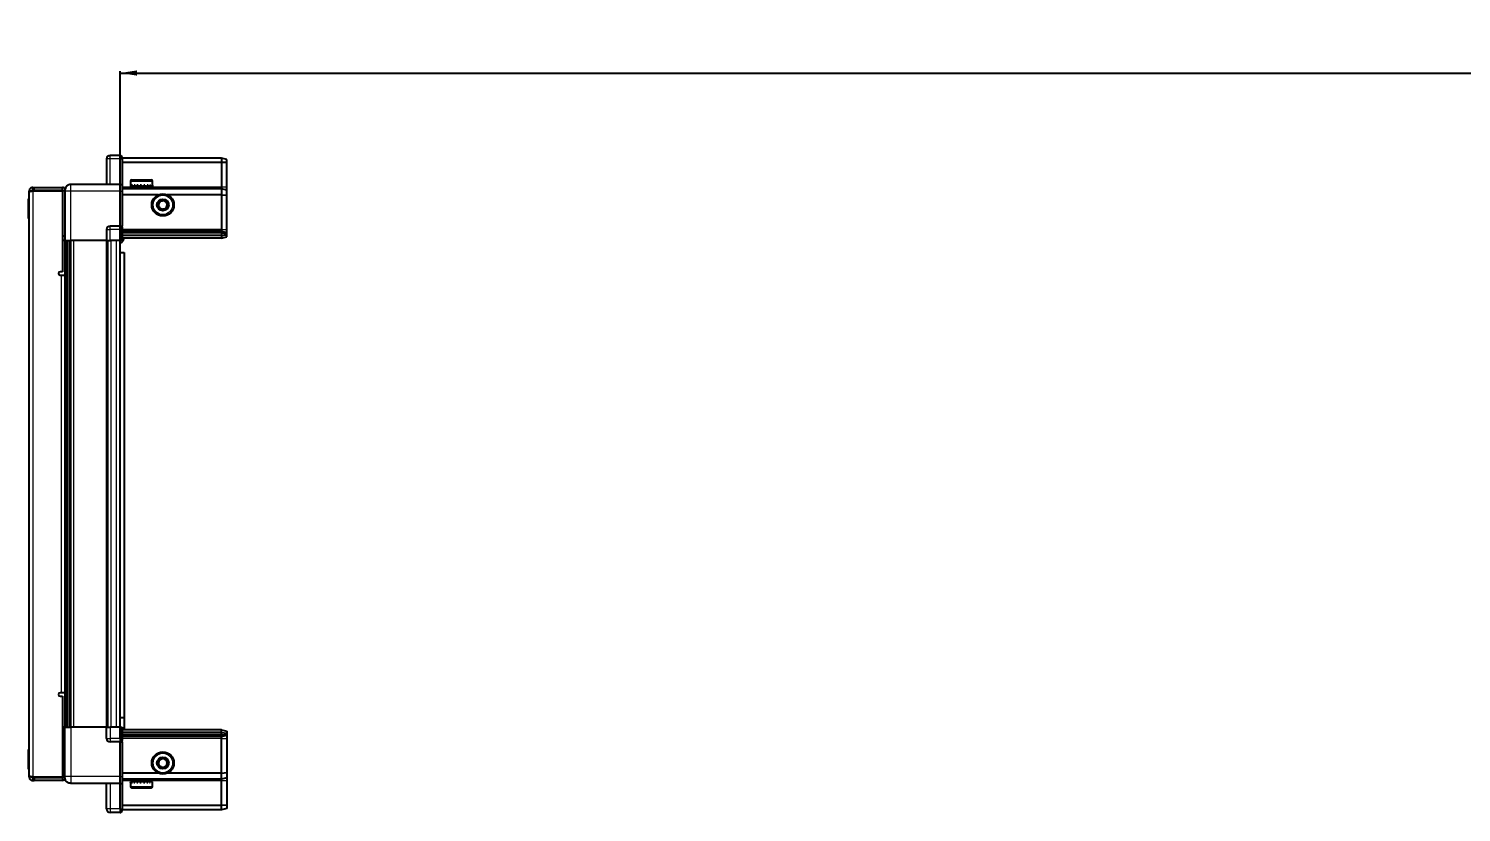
# Model space of a CAD drawing. Header units: millimetres. Extents: x 1315 to 6306, y -1323 to 1558.
# Drawn here: x 2843 to 3685, y 983 to 1444 of the extents above; entities that cross this region are included whole.
import ezdxf

# ---------------------------------------------------------------- set-up
doc = ezdxf.new("R2010")
doc.units = ezdxf.units.MM
doc.layers.add('FORMAT', color=7, linetype='Continuous')
doc.styles.add('SLDTEXTSTYLE0', font='TXT', dxfattribs={"width": 0.75})
doc.dimstyles.new('SLDDIMSTYLE0', dxfattribs={"dimtxt": 20, "dimasz": 10, "dimexe": 0, "dimexo": 0.0625, "dimgap": 5, "dimtad": 2, "dimdec": 1, "dimrnd": 1e-09, "dimzin": 12, "dimdsep": 46, "dimtxsty": 'SLDTEXTSTYLE0', "dimsah": 1, "dimcen": 0.09, "dimadec": 0, "dimazin": 3, "dimtfac": 1, "dimtofl": 0, "dimtmove": 0, "dimatfit": 3, "dimfxl": 0, "dimfrac": 2, "dimtolj": 1, "dimtzin": 12, "dimarcsym": 0})

# ---------------------------------------------------------------- blocks, each defined once
blk = doc.blocks.new('_D_5')
at = {"layer": 'FORMAT'}
for p, q in [((2896.98, 1319.33), (2896.98, 1418.82)), ((2896.98, 1417.82), (4796.98, 1417.82)), ((4796.98, 1319.33), (4796.98, 1418.82))]:
    blk.add_line(p, q, dxfattribs=at)
for points in [[(2896.98, 1417.82), (2906.98, 1416.28), (2906.98, 1419.36)], [(4796.98, 1417.82), (4786.98, 1419.36), (4786.98, 1416.28)]]:
    blk.add_solid(points, dxfattribs=at)
at = {"layer": 'FORMAT', "insert": (3817.42, 1443.6), "char_height": 20, "attachment_point": 1, "style": 'SLDTEXTSTYLE0'}
blk.add_mtext('1900', dxfattribs=at)

msp = doc.modelspace()

# ---------------------------------------------------------------- linework, layer by layer
at = {"color": 7, "linetype": 'Continuous', "lineweight": 25}
for p, q in [((2889.13, 1367.32), (2889.13, 1352.32)), ((2897.13, 1369.32), (2891.13, 1369.32)), ((2897.13, 1369.32), (2897.46, 1369.32)), ((2897.13, 1369.32), (2897.13, 1367.32)), ((2897.13, 1352.52), (2897.13, 1367.32)), ((2897.13, 1352.52), (2897.13, 1367.32)), ((2898.33, 1368.82), (2897.46, 1369.32)), ((2898.33, 1367.32), (2898.33, 1368.82)), ((2956.63, 1367.82), (2898.33, 1367.82)), ((2898.33, 1367.32), (2898.33, 1352.52)), ((2956.63, 1365.32), (2898.33, 1365.32)), ((2956.63, 1367.82), (2956.63, 1365.32)), ((2959.63, 1367.02), (2956.63, 1367.82)), ((2956.63, 1365.32), (2956.63, 1350.82)), ((2959.63, 1365.17), (2956.63, 1365.32)), ((2959.63, 1365.17), (2959.63, 1367.02)), ((2959.63, 1350.82), (2959.63, 1365.17)), ((2903.93, 1355.02), (2911.09, 1355.02)), ((2911.09, 1355.02), (2915.33, 1355.02)), ((2845.13, 1348.47), (2843.63, 1348.47)), ((2843.63, 1347.97), (2843.63, 1348.47)), ((2843.63, 1004.67), (2843.63, 1347.97)), ((2845.73, 1349.07), (2845.73, 1350.57)), ((2845.73, 1350.57), (2846.63, 1350.57)), ((2845.73, 1349.07), (2846.63, 1349.07)), ((2845.73, 1348.57), (2863.13, 1348.57)), ((2846.63, 1349.07), (2846.63, 1350.57)), ((2846.63, 1350.57), (2863.13, 1350.57)), ((2846.63, 1349.07), (2863.13, 1349.07)), ((2863.13, 1349.07), (2863.13, 1350.57)), ((2864.63, 1348.57), (2863.13, 1348.57)), ((2863.13, 1348.57), (2863.13, 1301.07)), ((2864.63, 1348.32), (2864.63, 1319.32)), ((2897.13, 1352.32), (2868.13, 1352.32)), ((2897.13, 1352.32), (2897.13, 1352.52)), ((2897.13, 1352.32), (2898.33, 1352.32)), ((2897.13, 1348.32), (2897.13, 1352.32)), ((2897.13, 1328.02), (2897.13, 1348.32)), ((2898.33, 1352.52), (2898.33, 1352.32)), ((2898.33, 1352.32), (2898.33, 1348.32)), ((2956.63, 1349.82), (2898.33, 1349.82)), ((2898.33, 1348.32), (2898.33, 1328.02)), ((2919.63, 1346.32), (2898.33, 1346.32)), ((2903.13, 1354.22), (2903.13, 1351.82)), ((2903.13, 1351.82), (2903.13, 1351.32)), ((2903.13, 1351.32), (2903.26, 1351.32)), ((2903.45, 1351.82), (2903.26, 1351.82)), ((2903.26, 1351.82), (2903.26, 1351.32)), ((2903.26, 1351.32), (2903.45, 1351.32)), ((2903.45, 1351.82), (2903.45, 1351.32)), ((2903.45, 1351.32), (2903.98, 1351.32)), ((2904.38, 1351.82), (2903.98, 1351.82)), ((2903.98, 1351.82), (2903.98, 1351.32)), ((2903.98, 1351.32), (2904.38, 1351.32)), ((2904.38, 1351.82), (2904.38, 1351.32)), ((2904.38, 1351.32), (2905.25, 1351.32)), ((2905.23, 1351.32), (2905.23, 1351.22)), ((2905.23, 1351.22), (2914.03, 1351.22)), ((2905.82, 1351.82), (2905.25, 1351.82)), ((2905.25, 1351.82), (2905.25, 1351.32)), ((2905.25, 1351.32), (2905.82, 1351.32)), ((2905.63, 1350.82), (2906.32, 1350.34)), ((2905.63, 1350.82), (2910.66, 1350.82)), ((2906.32, 1350.34), (2905.63, 1349.86)), ((2905.63, 1349.86), (2905.63, 1349.82)), ((2905.63, 1349.86), (2910.66, 1349.86)), ((2905.82, 1351.82), (2905.82, 1351.32)), ((2905.82, 1351.32), (2906.95, 1351.32)), ((2906.32, 1350.34), (2910.48, 1350.34)), ((2907.64, 1351.82), (2906.95, 1351.82)), ((2906.95, 1351.82), (2906.95, 1351.32)), ((2906.95, 1351.32), (2907.64, 1351.32)), ((2907.64, 1351.82), (2907.64, 1351.32)), ((2907.64, 1351.32), (2908.91, 1351.32)), ((2909.65, 1351.82), (2908.91, 1351.82)), ((2908.91, 1351.82), (2908.91, 1351.32)), ((2908.91, 1351.32), (2909.14, 1351.32)), ((2909.14, 1351.82), (2909.14, 1351.32)), ((2909.64, 1351.82), (2909.64, 1351.32)), ((2909.64, 1351.32), (2909.65, 1351.32)), ((2909.65, 1351.82), (2909.65, 1351.32)), ((2909.65, 1351.32), (2910.94, 1351.32)), ((2910.48, 1350.34), (2912.94, 1350.34)), ((2910.66, 1350.82), (2913.63, 1350.82)), ((2910.66, 1349.86), (2913.63, 1349.86)), ((2911.65, 1351.82), (2910.94, 1351.82)), ((2910.94, 1351.82), (2910.94, 1351.32)), ((2911, 1351.82), (2911, 1351.32)), ((2911, 1351.32), (2911.65, 1351.32)), ((2911.65, 1351.82), (2911.65, 1351.32)), ((2911.65, 1351.32), (2912.84, 1351.32)), ((2913.46, 1351.82), (2912.84, 1351.82)), ((2912.84, 1351.82), (2912.84, 1351.32)), ((2912.84, 1351.32), (2913.46, 1351.32)), ((2912.94, 1350.34), (2913.63, 1350.82)), ((2913.63, 1349.86), (2912.94, 1350.34)), ((2913.46, 1351.82), (2913.46, 1351.32)), ((2913.46, 1351.32), (2914.43, 1351.32)), ((2913.63, 1349.82), (2913.63, 1349.86)), ((2914.03, 1351.22), (2914.03, 1351.32)), ((2914.9, 1351.82), (2914.43, 1351.82)), ((2914.43, 1351.82), (2914.43, 1351.32)), ((2914.43, 1351.32), (2914.9, 1351.32)), ((2914.9, 1351.82), (2914.9, 1351.32)), ((2914.9, 1351.32), (2915.55, 1351.32)), ((2915.82, 1351.82), (2915.55, 1351.82)), ((2915.55, 1351.82), (2915.55, 1351.32)), ((2915.55, 1351.32), (2915.82, 1351.32)), ((2915.82, 1351.82), (2915.82, 1351.32)), ((2915.82, 1351.32), (2916.09, 1351.32)), ((2916.13, 1351.82), (2916.09, 1351.82)), ((2916.09, 1351.82), (2916.09, 1351.32)), ((2916.09, 1351.32), (2916.13, 1351.32)), ((2916.13, 1351.82), (2916.13, 1354.22)), ((2916.13, 1351.82), (2916.13, 1351.32)), ((2956.63, 1346.32), (2924.63, 1346.32)), ((2956.63, 1350.82), (2956.63, 1349.82)), ((2956.63, 1349.82), (2956.63, 1346.32)), ((2959.63, 1349.02), (2956.63, 1349.82)), ((2956.63, 1346.32), (2956.63, 1325.82)), ((2956.63, 1346.32), (2959.63, 1345.99)), ((2959.63, 1349.02), (2959.63, 1350.82)), ((2959.63, 1345.99), (2959.63, 1349.02)), ((2843.63, 1343.96), (2843.33, 1343.96)), ((2843.33, 1332.39), (2843.33, 1343.96)), ((2959.63, 1325.82), (2959.63, 1345.99)), ((2843.33, 1332.39), (2843.63, 1332.39)), ((2863.13, 1322.07), (2864.63, 1322.07)), ((2889.13, 1325.82), (2889.13, 1319.32)), ((2897.13, 1327.82), (2891.13, 1327.82)), ((2897.13, 1327.82), (2897.13, 1328.02)), ((2897.13, 1327.82), (2897.13, 1325.82)), ((2897.13, 1327.82), (2898.33, 1327.82)), ((2897.13, 1319.32), (2897.13, 1325.82)), ((2897.13, 1319.32), (2897.13, 1325.82)), ((2897.46, 1319.32), (2897.46, 1325.82)), ((2898.33, 1328.02), (2898.33, 1327.82)), ((2898.33, 1327.15), (2898.33, 1327.82)), ((2898.33, 1327.15), (2898.33, 1319.32)), ((2956.63, 1324.82), (2898.33, 1324.82)), ((2956.63, 1323.82), (2898.33, 1323.82)), ((2956.63, 1322.32), (2898.33, 1322.32)), ((2956.63, 1325.82), (2956.63, 1324.82)), ((2956.63, 1324.82), (2956.63, 1323.82)), ((2956.63, 1324.82), (2959.63, 1324.02)), ((2956.63, 1323.82), (2956.63, 1322.32)), ((2956.63, 1323.82), (2959.63, 1323.28)), ((2956.63, 1322.32), (2959.63, 1322.78)), ((2956.63, 1322.32), (2956.63, 1320.82)), ((2956.63, 1320.82), (2959.63, 1321.63)), ((2959.63, 1324.02), (2959.63, 1325.82)), ((2959.63, 1323.28), (2959.63, 1324.02)), ((2959.63, 1322.78), (2959.63, 1323.28)), ((2959.63, 1321.63), (2959.63, 1322.78)), ((2864.63, 1319.32), (2863.13, 1319.32)), ((2865.28, 1033.32), (2865.28, 1319.32)), ((2867.07, 1319.32), (2867.07, 1033.32)), ((2867.1, 1319.32), (2867.1, 1033.32)), ((2889.13, 1319.32), (2868.13, 1319.32)), ((2889.13, 1319.32), (2891.13, 1319.32)), ((2889.78, 1033.32), (2889.78, 1319.32)), ((2897.13, 1319.32), (2891.13, 1319.32)), ((2896.98, 1033.32), (2896.98, 1319.32)), ((2897.13, 1319.32), (2897.46, 1319.32)), ((2897.13, 1319.32), (2897.13, 1319.32)), ((2898.33, 1319.32), (2897.46, 1319.32)), ((2897.46, 1319.32), (2897.46, 1319.32)), ((2956.63, 1320.82), (2898.33, 1320.82)), ((2896.98, 1312.32), (2899.48, 1312.32)), ((2899.48, 1312.32), (2899.48, 1038.82)), ((2863.13, 1301.07), (2861.78, 1301.07)), ((2861.78, 1299.07), (2862.53, 1299.07)), ((2862.53, 1299.07), (2864.63, 1299.07)), ((2864.63, 1299.07), (2864.63, 1053.57)), ((2862.53, 1053.57), (2861.78, 1053.57)), ((2864.63, 1053.57), (2862.53, 1053.57)), ((2861.78, 1051.57), (2863.13, 1051.57)), ((2863.13, 1051.57), (2863.13, 1004.07)), ((2899.48, 1038.82), (2896.98, 1038.82)), ((2899.48, 1038.82), (2899.48, 1031.82)), ((2864.63, 1033.32), (2863.13, 1033.32)), ((2864.63, 1030.57), (2863.13, 1030.57)), ((2864.63, 1004.32), (2864.63, 1033.32)), ((2889.13, 1033.32), (2868.13, 1033.32)), ((2889.13, 1026.82), (2889.13, 1033.32)), ((2889.13, 1033.32), (2891.13, 1033.32)), ((2897.13, 1033.32), (2891.13, 1033.32)), ((2897.13, 1026.82), (2897.13, 1033.32)), ((2897.13, 1033.32), (2897.46, 1033.32)), ((2897.13, 1026.82), (2897.13, 1024.82)), ((2897.13, 1026.82), (2897.13, 1024.82)), ((2897.46, 1026.82), (2897.46, 1033.32)), ((2897.46, 1033.32), (2898.33, 1033.32)), ((2898.33, 1033.32), (2898.33, 1025.5)), ((2956.63, 1031.82), (2898.33, 1031.82)), ((2956.63, 1030.32), (2898.33, 1030.32)), ((2956.63, 1028.82), (2898.33, 1028.82)), ((2956.63, 1027.82), (2898.33, 1027.82)), ((2956.63, 1030.32), (2956.63, 1031.82)), ((2956.63, 1031.82), (2959.63, 1031.02)), ((2956.63, 1028.82), (2956.63, 1030.32)), ((2956.63, 1030.32), (2959.63, 1029.87)), ((2956.63, 1028.82), (2959.63, 1029.37)), ((2956.63, 1027.82), (2956.63, 1028.82)), ((2956.63, 1027.82), (2959.63, 1028.63)), ((2956.63, 1026.82), (2956.63, 1027.82)), ((2956.63, 1006.32), (2956.63, 1026.82)), ((2959.63, 1031.02), (2959.63, 1029.87)), ((2959.63, 1029.87), (2959.63, 1029.37)), ((2959.63, 1029.37), (2959.63, 1028.63)), ((2959.63, 1028.63), (2959.63, 1026.82)), ((2959.63, 1026.82), (2959.63, 1006.66)), ((2843.63, 1020.26), (2843.33, 1020.26)), ((2843.33, 1010.58), (2843.33, 1020.26)), ((2897.13, 1024.82), (2891.13, 1024.82)), ((2897.13, 1024.82), (2898.33, 1024.82)), ((2897.13, 1024.62), (2897.13, 1024.82)), ((2897.13, 1004.32), (2897.13, 1024.62)), ((2898.33, 1024.82), (2898.33, 1025.5)), ((2898.33, 1024.82), (2898.33, 1024.62)), ((2898.33, 1024.62), (2898.33, 1004.32)), ((2843.33, 1008.69), (2843.33, 1010.58)), ((2843.33, 1008.69), (2843.63, 1008.69)), ((2843.63, 1004.17), (2843.63, 1004.67)), ((2845.13, 1004.17), (2843.63, 1004.17)), ((2863.13, 1004.07), (2845.73, 1004.07)), ((2845.73, 1003.57), (2845.73, 1002.07)), ((2845.73, 1003.57), (2846.63, 1003.57)), ((2845.73, 1002.07), (2846.63, 1002.07)), ((2863.13, 1003.57), (2846.63, 1003.57)), ((2846.63, 1003.57), (2846.63, 1002.07)), ((2863.13, 1002.07), (2846.63, 1002.07)), ((2863.13, 1004.07), (2864.63, 1004.07)), ((2863.13, 1003.57), (2863.13, 1002.07)), ((2897.13, 1000.32), (2897.13, 1004.32)), ((2919.63, 1006.32), (2898.33, 1006.32)), ((2898.33, 1004.32), (2898.33, 1000.32)), ((2956.63, 1002.82), (2898.33, 1002.82)), ((2903.13, 1001.32), (2903.13, 998.42)), ((2903.22, 1001.32), (2903.13, 1001.32)), ((2903.22, 1000.82), (2903.22, 1001.32)), ((2903.39, 1001.32), (2903.22, 1001.32)), ((2903.39, 1000.82), (2903.39, 1001.32)), ((2903.88, 1001.32), (2903.39, 1001.32)), ((2903.88, 1000.82), (2903.88, 1001.32)), ((2904.26, 1001.32), (2903.88, 1001.32)), ((2904.26, 1000.82), (2904.26, 1001.32)), ((2905.1, 1001.32), (2904.26, 1001.32)), ((2905.1, 1000.82), (2905.1, 1001.32)), ((2905.66, 1001.32), (2905.1, 1001.32)), ((2905.23, 1001.42), (2905.23, 1001.32)), ((2910.62, 1001.42), (2905.23, 1001.42)), ((2905.63, 1002.82), (2905.63, 1002.79)), ((2905.63, 1002.79), (2906.32, 1002.31)), ((2905.73, 1002.79), (2905.63, 1002.79)), ((2906.32, 1002.31), (2905.63, 1001.82)), ((2905.73, 1001.82), (2905.63, 1001.82)), ((2905.66, 1000.82), (2905.66, 1001.32)), ((2906.76, 1001.32), (2905.66, 1001.32)), ((2913.63, 1002.79), (2905.73, 1002.79)), ((2913.63, 1001.82), (2905.73, 1001.82)), ((2906.4, 1002.31), (2906.32, 1002.31)), ((2912.94, 1002.31), (2906.4, 1002.31)), ((2906.76, 1000.82), (2906.76, 1001.32)), ((2907.44, 1001.32), (2906.76, 1001.32)), ((2907.44, 1000.82), (2907.44, 1001.32)), ((2908.71, 1001.32), (2907.44, 1001.32)), ((2908.71, 1000.82), (2908.71, 1001.32)), ((2909, 1001.32), (2908.71, 1001.32)), ((2909, 1000.82), (2909, 1001.32)), ((2909.44, 1000.82), (2909.44, 1001.32)), ((2910.74, 1001.32), (2909.44, 1001.32)), ((2914.03, 1001.42), (2910.62, 1001.42)), ((2910.74, 1000.82), (2910.74, 1001.32)), ((2910.87, 1000.82), (2910.87, 1001.32)), ((2911.46, 1001.32), (2910.87, 1001.32)), ((2911.46, 1000.82), (2911.46, 1001.32)), ((2912.66, 1001.32), (2911.46, 1001.32)), ((2912.66, 1000.82), (2912.66, 1001.32)), ((2913.3, 1001.32), (2912.66, 1001.32)), ((2912.94, 1002.31), (2913.63, 1002.79)), ((2913.63, 1001.82), (2912.94, 1002.31)), ((2913.3, 1000.82), (2913.3, 1001.32)), ((2914.29, 1001.32), (2913.3, 1001.32)), ((2913.63, 1002.79), (2913.63, 1002.82)), ((2914.03, 1001.32), (2914.03, 1001.42)), ((2914.29, 1000.82), (2914.29, 1001.32)), ((2914.77, 1001.32), (2914.29, 1001.32)), ((2914.77, 1000.82), (2914.77, 1001.32)), ((2915.46, 1001.32), (2914.77, 1001.32)), ((2915.46, 1000.82), (2915.46, 1001.32)), ((2915.75, 1001.32), (2915.46, 1001.32)), ((2915.75, 1000.82), (2915.75, 1001.32)), ((2916.06, 1001.32), (2915.75, 1001.32)), ((2916.06, 1000.82), (2916.06, 1001.32)), ((2916.12, 1001.32), (2916.06, 1001.32)), ((2916.12, 1000.82), (2916.12, 1001.32)), ((2916.13, 1001.32), (2916.12, 1001.32)), ((2916.13, 998.42), (2916.13, 1001.32)), ((2956.63, 1006.32), (2924.63, 1006.32)), ((2956.63, 1006.32), (2959.63, 1006.66)), ((2956.63, 1002.82), (2956.63, 1006.32)), ((2959.63, 1003.63), (2956.63, 1002.82)), ((2956.63, 1001.82), (2956.63, 1002.82)), ((2956.63, 987.32), (2956.63, 1001.82)), ((2959.63, 1006.66), (2959.63, 1003.63)), ((2959.63, 1003.63), (2959.63, 1001.82)), ((2959.63, 1001.82), (2959.63, 987.48)), ((2897.13, 1000.32), (2868.13, 1000.32)), ((2889.13, 985.32), (2889.13, 1000.32)), ((2897.13, 1000.32), (2898.33, 1000.32)), ((2897.13, 1000.12), (2897.13, 1000.32)), ((2897.13, 985.32), (2897.13, 1000.12)), ((2898.33, 1000.32), (2898.33, 1000.12)), ((2898.33, 1000.12), (2898.33, 985.32)), ((2903.22, 1000.82), (2903.39, 1000.82)), ((2903.88, 1000.82), (2904.26, 1000.82)), ((2904.08, 997.62), (2903.93, 997.62)), ((2915.33, 997.62), (2904.08, 997.62)), ((2905.1, 1000.82), (2905.66, 1000.82)), ((2906.76, 1000.82), (2907.44, 1000.82)), ((2908.71, 1000.82), (2909.44, 1000.82)), ((2910.74, 1000.82), (2911.46, 1000.82)), ((2912.66, 1000.82), (2913.3, 1000.82)), ((2914.29, 1000.82), (2914.77, 1000.82)), ((2915.46, 1000.82), (2915.75, 1000.82)), ((2916.06, 1000.82), (2916.12, 1000.82)), ((2897.13, 985.32), (2897.13, 983.32)), ((2956.63, 987.32), (2898.33, 987.32)), ((2898.33, 983.82), (2898.33, 985.32)), ((2956.63, 984.82), (2898.33, 984.82)), ((2959.63, 987.48), (2956.63, 987.32)), ((2956.63, 984.82), (2956.63, 987.32)), ((2959.63, 985.63), (2956.63, 984.82)), ((2959.63, 987.48), (2959.63, 985.63)), ((2897.13, 983.32), (2891.13, 983.32)), ((2897.13, 983.32), (2897.46, 983.32)), ((2897.13, 983.32), (2897.46, 983.32)), ((2897.13, 983.32), (2897.13, 983.32)), ((2897.46, 983.32), (2898.33, 983.82)), ((2897.46, 983.32), (2898.33, 983.82))]:
    msp.add_line(p, q, dxfattribs=at)
at = {"color": 8, "linetype": 'Continuous', "lineweight": 18}
for p, q in [((2891.13, 1367.32), (2889.13, 1367.32)), ((2891.13, 1367.32), (2891.13, 1369.32)), ((2891.13, 1352.32), (2891.13, 1367.32)), ((2897.13, 1367.32), (2891.13, 1367.32)), ((2897.13, 1367.32), (2898.33, 1367.32)), ((2845.73, 1348.57), (2845.73, 1004.07)), ((2868.13, 1319.32), (2868.13, 1348.32)), ((2897.13, 1348.32), (2868.13, 1348.32)), ((2897.13, 1352.52), (2898.33, 1352.52)), ((2897.13, 1348.32), (2898.33, 1348.32)), ((2905.63, 1350.82), (2898.33, 1350.82)), ((2903.13, 1354.22), (2911.3, 1354.22)), ((2911.3, 1354.22), (2916.13, 1354.22)), ((2956.63, 1350.82), (2913.63, 1350.82)), ((2959.63, 1350.82), (2956.63, 1350.82)), ((2889.13, 1325.82), (2891.13, 1325.82)), ((2891.13, 1325.82), (2891.13, 1327.82)), ((2891.13, 1319.32), (2891.13, 1325.82)), ((2897.13, 1325.82), (2891.13, 1325.82)), ((2897.13, 1328.02), (2898.33, 1328.02)), ((2897.13, 1325.82), (2897.46, 1325.82)), ((2956.63, 1325.82), (2898.33, 1325.82)), ((2956.63, 1325.82), (2959.63, 1325.82)), ((2864.63, 1299.07), (2864.63, 1319.32)), ((2865.86, 1319.32), (2865.86, 1033.32)), ((2868.31, 1033.32), (2868.31, 1319.32)), ((2869.72, 1319.32), (2869.72, 1033.32)), ((2889.13, 1033.32), (2889.13, 1319.32)), ((2891.78, 1033.32), (2891.78, 1319.32)), ((2894.98, 1033.32), (2894.98, 1319.32)), ((2897.13, 1319.32), (2897.46, 1319.32)), ((2862.53, 1053.57), (2862.53, 1299.07)), ((2864.63, 1033.32), (2864.63, 1053.57)), ((2868.13, 1033.32), (2868.13, 1004.32)), ((2889.13, 1026.82), (2891.13, 1026.82)), ((2891.13, 1033.32), (2891.13, 1026.82)), ((2891.13, 1026.82), (2891.13, 1024.82)), ((2897.13, 1026.82), (2891.13, 1026.82)), ((2897.13, 1026.82), (2897.46, 1026.82)), ((2956.63, 1026.82), (2898.33, 1026.82)), ((2956.63, 1026.82), (2959.63, 1026.82)), ((2898.33, 1024.62), (2897.13, 1024.62)), ((2897.13, 1004.32), (2868.13, 1004.32)), ((2897.13, 1004.32), (2898.33, 1004.32)), ((2905.63, 1001.82), (2898.33, 1001.82)), ((2956.63, 1001.82), (2913.63, 1001.82)), ((2959.63, 1001.82), (2956.63, 1001.82)), ((2891.13, 1000.32), (2891.13, 985.32)), ((2898.33, 1000.12), (2897.13, 1000.12)), ((2903.3, 998.42), (2903.13, 998.42)), ((2916.13, 998.42), (2903.3, 998.42)), ((2891.13, 985.32), (2889.13, 985.32)), ((2891.13, 985.32), (2891.13, 983.32)), ((2897.13, 985.32), (2891.13, 985.32)), ((2897.13, 985.32), (2898.33, 985.32))]:
    msp.add_line(p, q, dxfattribs=at)
at = {"color": 7, "linetype": 'Continuous', "lineweight": 25}
for centre, radius in [((2922.13, 1340.32), 6.5), ((2922.13, 1340.32), 3.46), ((2922.13, 1012.32), 6.5), ((2922.13, 1012.32), 3.46)]:
    msp.add_circle(centre, radius, dxfattribs=at)
at = {"color": 8, "linetype": 'Continuous', "lineweight": 18}
for centre in [(2922.13, 1340.32), (2922.13, 1012.32)]:
    msp.add_circle(centre, 5.7, dxfattribs=at)
at = {"color": 7, "linetype": 'Continuous', "lineweight": 25}
for centre, radius, start, end in [((2891.13, 1367.32), 2, 90, 180), ((2903.93, 1354.22), 0.8, 90, 180), ((2915.33, 1354.22), 0.8, 0, 90), ((2845.63, 1348.07), 0.5, 90, 117.7907), ((2863.03, 1348.47), 0.6, 9.59407, 90), ((2863.03, 1348.47), 2.1, 32.2369, 87.2706), ((2905.23, 1350.82), 0.4, 0, 90), ((2914.03, 1350.82), 0.4, 90, 180), ((2922.13, 1340.32), 2.5, 161.00659, 221.00659), ((2922.13, 1340.32), 2.5, 101.00659, 161.00659), ((2922.13, 1340.32), 2.5, 221.00659, 281.00659), ((2922.13, 1340.32), 2.5, 41.00659, 101.00659), ((2922.13, 1340.32), 2.5, 281.00659, 341.00659), ((2922.13, 1340.32), 2.5, 341.00659, 41.00659), ((2891.13, 1325.82), 2, 90, 180), ((2894.48, 1321.97), 5, 300, 346.70293), ((2861.78, 1300.07), 1, 90, 270), ((2861.78, 1052.57), 1, 90, 270), ((2891.13, 1026.82), 2, 180, 270), ((2922.13, 1012.32), 2.5, 127.98423, 187.98423), ((2922.13, 1012.32), 2.5, 187.98423, 247.98423), ((2922.13, 1012.32), 2.5, 67.98423, 127.98423), ((2922.13, 1012.32), 2.5, 247.98423, 307.98423), ((2922.13, 1012.32), 2.5, 7.98423, 67.98423), ((2922.13, 1012.32), 2.5, 307.98423, 7.98423), ((2845.63, 1004.57), 0.5, 243.58436, 270), ((2863.03, 1004.17), 0.6, 270, 350.40593), ((2863.03, 1004.17), 2.1, 272.7294, 327.8305), ((2905.23, 1001.82), 0.4, 270, 0), ((2914.03, 1001.82), 0.4, 180, 270), ((2903.93, 998.42), 0.8, 180, 270), ((2915.33, 998.42), 0.8, 270, 0), ((2891.13, 985.32), 2, 180, 270)]:
    msp.add_arc(centre, radius, start, end, dxfattribs=at)
for centre, start_param, end_param in [((2900.92, 1325.82), 2.418858, 3.141593), ((2900.92, 1026.82), 3.141593, 3.864327)]:
    msp.add_ellipse(centre, major_axis=(3.46, 0), ratio=0.57735, start_param=start_param, end_param=end_param, dxfattribs=at)
for points, knots in [([(2845.73, 1350.57), (2845.47, 1350.55), (2844.98, 1350.49), (2844.34, 1350.1), (2843.87, 1349.54), (2843.65, 1348.96), (2843.63, 1348.6), (2843.63, 1348.47)], [0, 0, 0, 0, 0.230255, 0.448522, 0.666786, 0.88505, 1, 1, 1, 1]), ([(2843.63, 1347.97), (2843.65, 1348.02), (2843.71, 1348.11), (2844.1, 1348.24), (2844.66, 1348.37), (2845.24, 1348.48), (2845.6, 1348.55), (2845.73, 1348.57)], [0, 0, 0, 0, 0.2302553, 0.4485219, 0.6667858, 0.8850496, 1, 1, 1, 1]), ([(2868.13, 1352.32), (2867.69, 1352.28), (2867.01, 1352.2), (2866.19, 1351.77), (2865.63, 1351.32), (2865.18, 1350.76), (2864.75, 1349.94), (2864.67, 1349.26), (2864.63, 1348.82)], [0, 0, 0, 0, 0.239457, 0.368361, 0.5, 0.631639, 0.760543, 1, 1, 1, 1]), ([(2864.63, 1348.82), (2864.63, 1348.82), (2864.63, 1348.8), (2864.63, 1348.69), (2864.63, 1348.52), (2864.63, 1348.39), (2864.63, 1348.32)], [0, 0, 0, 0, 0.249394, 0.500333, 0.750167, 1, 1, 1, 1]), ([(2919.29, 1339.77), (2919.46, 1340.26), (2919.78, 1341.17), (2920.09, 1342.08), (2920.23, 1342.5)], [0, 0, 0, 0, 0.534686, 1, 1, 1, 1]), ([(2921.19, 1337.59), (2920.96, 1337.85), (2920.42, 1338.48), (2919.77, 1339.23), (2919.38, 1339.68), (2919.29, 1339.77)], [0, 0, 0, 0, 0.362901, 0.866875, 1, 1, 1, 1]), ([(2920.23, 1342.5), (2920.74, 1342.6), (2921.69, 1342.78), (2922.63, 1342.97), (2923.07, 1343.05)], [0, 0, 0, 0, 0.534686, 1, 1, 1, 1]), ([(2924.02, 1338.14), (2923.51, 1338.05), (2922.57, 1337.86), (2921.63, 1337.68), (2921.19, 1337.59)], [0, 0, 0, 0, 0.534686, 1, 1, 1, 1]), ([(2923.07, 1343.05), (2923.15, 1342.96), (2923.54, 1342.51), (2924.19, 1341.76), (2924.73, 1341.13), (2924.96, 1340.87)], [0, 0, 0, 0, 0.133125, 0.637099, 1, 1, 1, 1]), ([(2924.96, 1340.87), (2924.79, 1340.39), (2924.48, 1339.47), (2924.17, 1338.57), (2924.02, 1338.14)], [0, 0, 0, 0, 0.534686, 1, 1, 1, 1]), ([(2864.63, 1319.32), (2864.67, 1319.32), (2864.74, 1319.32), (2865.35, 1319.32), (2866.23, 1319.32), (2867.22, 1319.32), (2867.87, 1319.32), (2868.13, 1319.32)], [0, 0, 0, 0, 0.214694, 0.429388, 0.644082, 0.858775, 1, 1, 1, 1]), ([(2864.63, 1033.32), (2864.67, 1033.32), (2864.74, 1033.32), (2865.35, 1033.32), (2866.23, 1033.32), (2867.22, 1033.32), (2867.87, 1033.32), (2868.13, 1033.32)], [0, 0, 0, 0, 0.214694, 0.429388, 0.644082, 0.858775, 1, 1, 1, 1]), ([(2919.45, 1013.41), (2919.86, 1013.72), (2920.62, 1014.32), (2921.37, 1014.91), (2921.73, 1015.18)], [0, 0, 0, 0, 0.534686, 1, 1, 1, 1]), ([(2919.85, 1010.55), (2919.83, 1010.67), (2919.75, 1011.26), (2919.61, 1012.25), (2919.5, 1013.06), (2919.45, 1013.41)], [0, 0, 0, 0, 0.133125, 0.637099, 1, 1, 1, 1]), ([(2922.53, 1009.46), (2922.05, 1009.66), (2921.16, 1010.02), (2920.27, 1010.38), (2919.85, 1010.55)], [0, 0, 0, 0, 0.534686, 1, 1, 1, 1]), ([(2921.73, 1015.18), (2922.2, 1014.99), (2923.1, 1014.63), (2923.99, 1014.27), (2924.4, 1014.1)], [0, 0, 0, 0, 0.534686, 1, 1, 1, 1]), ([(2924.8, 1011.24), (2924.4, 1010.92), (2923.64, 1010.33), (2922.88, 1009.74), (2922.53, 1009.46)], [0, 0, 0, 0, 0.534686, 1, 1, 1, 1]), ([(2924.4, 1014.1), (2924.45, 1013.76), (2924.56, 1012.94), (2924.7, 1011.96), (2924.79, 1011.37), (2924.8, 1011.24)], [0, 0, 0, 0, 0.362901, 0.866875, 1, 1, 1, 1]), ([(2845.73, 1004.07), (2845.47, 1004.12), (2844.98, 1004.21), (2844.34, 1004.34), (2843.87, 1004.47), (2843.65, 1004.58), (2843.63, 1004.65), (2843.63, 1004.67)], [0, 0, 0, 0, 0.230255, 0.448522, 0.666786, 0.88505, 1, 1, 1, 1]), ([(2843.63, 1004.17), (2843.65, 1003.92), (2843.71, 1003.43), (2844.1, 1002.79), (2844.66, 1002.32), (2845.24, 1002.1), (2845.6, 1002.08), (2845.73, 1002.07)], [0, 0, 0, 0, 0.230255, 0.448522, 0.666786, 0.88505, 1, 1, 1, 1]), ([(2864.63, 1003.82), (2864.63, 1003.83), (2864.63, 1003.84), (2864.63, 1003.96), (2864.63, 1004.13), (2864.63, 1004.26), (2864.63, 1004.32)], [0, 0, 0, 0, 0.249394, 0.500333, 0.750167, 1, 1, 1, 1]), ([(2868.13, 1000.32), (2867.69, 1000.37), (2867.01, 1000.44), (2866.19, 1000.88), (2865.63, 1001.33), (2865.18, 1001.89), (2864.75, 1002.71), (2864.67, 1003.38), (2864.63, 1003.82)], [0, 0, 0, 0, 0.239457, 0.368361, 0.5, 0.631639, 0.760543, 1, 1, 1, 1])]:
    msp.add_open_spline(points, degree=3, knots=knots, dxfattribs=at)
for points in [[(2845.73, 1349.07), (2845.65, 1349.06), (2845.49, 1349.05), (2845.29, 1348.91), (2845.15, 1348.71), (2845.14, 1348.55), (2845.13, 1348.47)], [(2845.13, 1004.17), (2845.14, 1004.09), (2845.15, 1003.94), (2845.29, 1003.74), (2845.49, 1003.6), (2845.65, 1003.58), (2845.73, 1003.57)]]:
    msp.add_open_spline(points, degree=3, dxfattribs=at)
at = {"color": 8, "linetype": 'Continuous', "lineweight": 18}
for points, knots in [([(2868.13, 1348.32), (2867.69, 1348.32), (2867.01, 1348.32), (2866.19, 1348.32), (2865.63, 1348.32), (2865.18, 1348.32), (2864.75, 1348.32), (2864.67, 1348.32), (2864.63, 1348.32)], [0, 0, 0, 0, 0.239457, 0.368361, 0.5, 0.631639, 0.760543, 1, 1, 1, 1]), ([(2868.13, 1004.32), (2867.69, 1004.32), (2867.01, 1004.32), (2866.19, 1004.32), (2865.63, 1004.32), (2865.18, 1004.32), (2864.75, 1004.32), (2864.67, 1004.32), (2864.63, 1004.32)], [0, 0, 0, 0, 0.2394568, 0.3683607, 0.5, 0.6316393, 0.7605432, 1, 1, 1, 1])]:
    msp.add_open_spline(points, degree=3, knots=knots, dxfattribs=at)
for points in [[(2868.13, 1348.32), (2868.13, 1348.85), (2868.13, 1349.9), (2868.13, 1351.22), (2868.13, 1352.14), (2868.13, 1352.26), (2868.13, 1352.32)], [(2868.13, 1004.32), (2868.13, 1003.8), (2868.13, 1002.75), (2868.13, 1001.43), (2868.13, 1000.5), (2868.13, 1000.38), (2868.13, 1000.32)]]:
    msp.add_open_spline(points, degree=3, dxfattribs=at)

# ---------------------------------------------------------------- dimensions: what is measured, and where the dimension line sits
at = {"layer": 'FORMAT'}
dim = msp.add_linear_dim(base=(4796.98, 1417.82), p1=(2896.98, 1319.32), p2=(4796.98, 1319.32), angle=0, dimstyle='SLDDIMSTYLE0', dxfattribs=at)
dim.commit()
dim.dimension.update_dxf_attribs({"geometry": '_D_5', "text_midpoint": (3846.98, 1417.82), "dimtype": 160})

doc.saveas('drawing.dxf')
